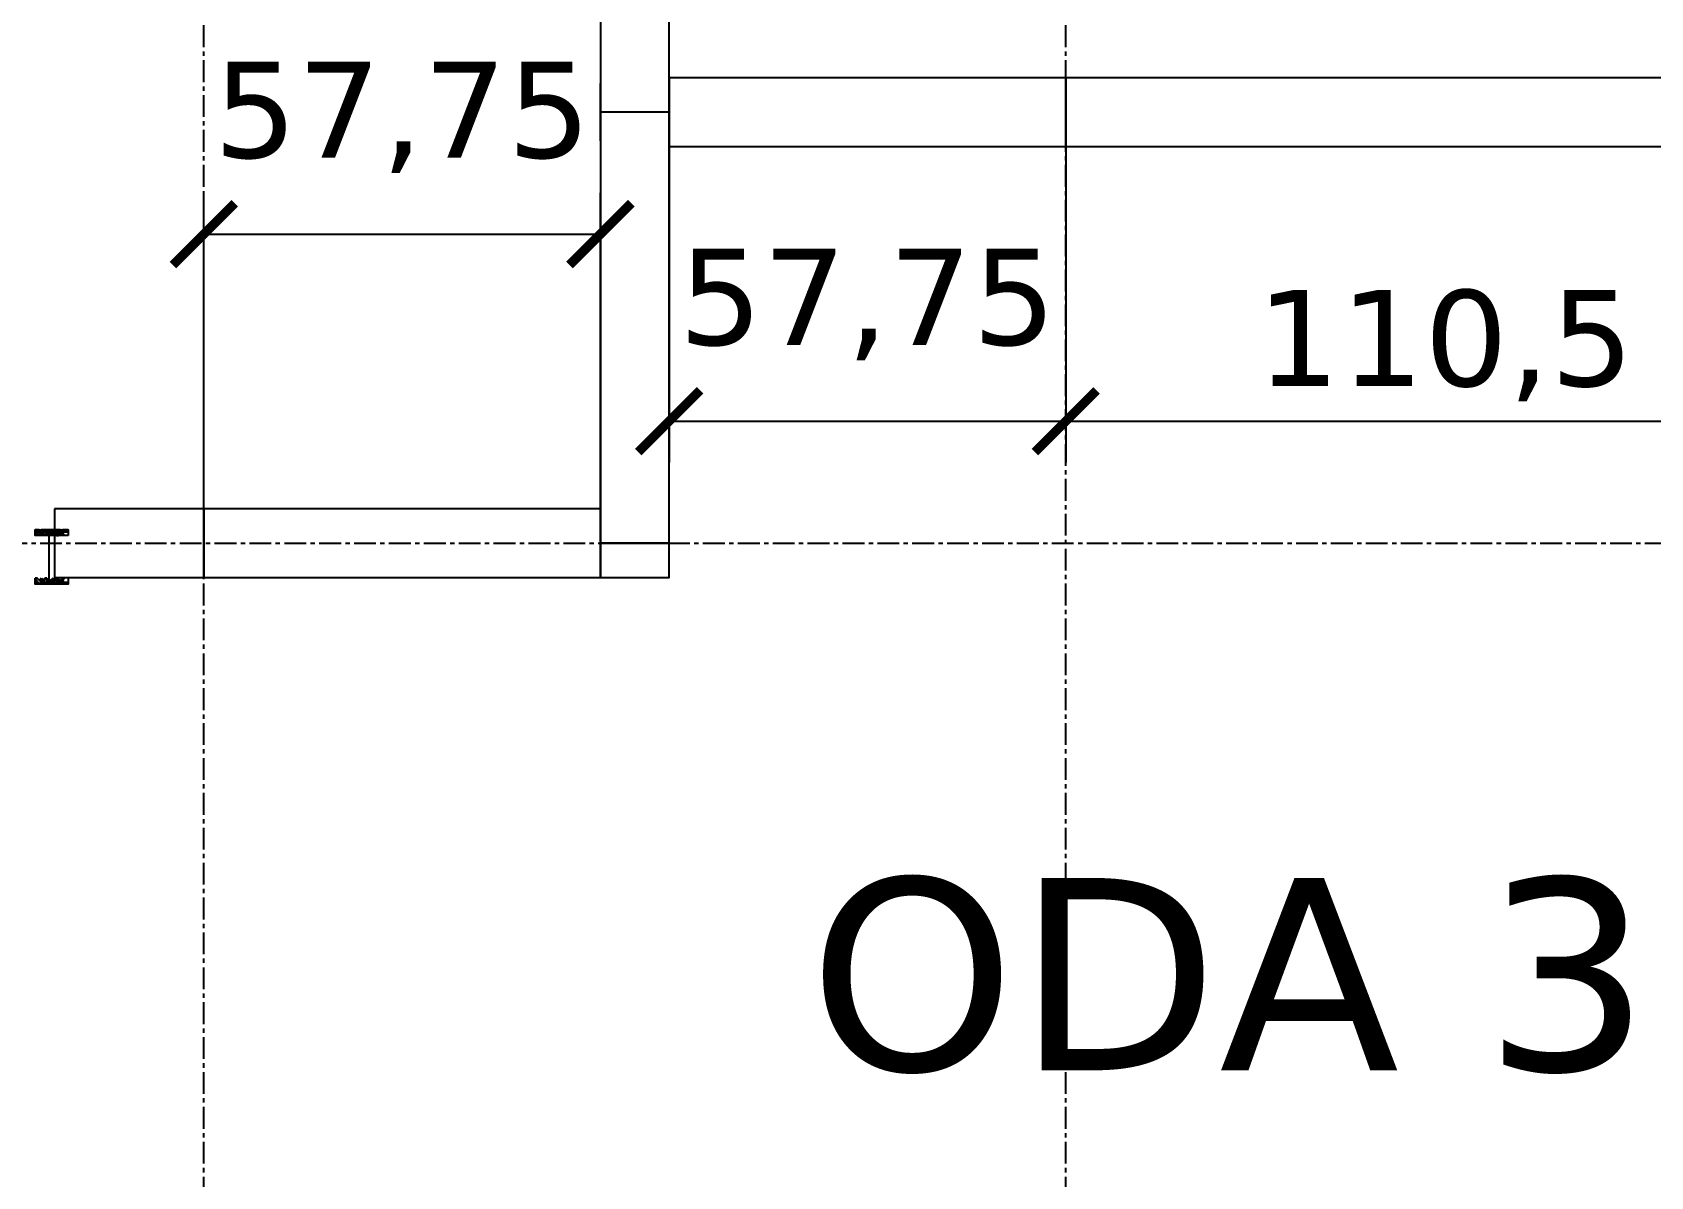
# Model space of a CAD drawing. Header units: centimetres. Extents: x -135 to 4099, y -1176 to 1044.
# Drawn here: x 482 to 717.7, y 227.3 to 393.9 of the extents above; entities that cross this region are included whole.
import ezdxf
from ezdxf.enums import TextEntityAlignment as Align

# ---------------------------------------------------------------- set-up
doc = ezdxf.new("R2010")
doc.units = ezdxf.units.CM
doc.linetypes.add('CENTER', pattern=[5.08, 3.175, -0.635, 0.635, -0.635])
for name, color, linetype in [('AKS', 4, 'CENTER'), ('IC_DUVAR_100', 30, 'Continuous'), ('IC_KAPILAR', 7, 'Continuous'), ('IC_KOSE_PROFIL_100', 8, 'Continuous'), ('IC_UCLU_H_100', 3, 'Continuous'), ('ODA_ADLARI', 7, 'Continuous'), ('OZEL_PANEL_OLCU_CM', 3, 'Continuous')]:
    doc.layers.add(name, color=color, linetype=linetype)
doc.styles.add('PORTMAN', font='DejaVuSans.ttf')
doc.dimstyles.new('PORTMAN', dxfattribs={"dimtxt": 14, "dimasz": 9, "dimexe": 6, "dimexo": 5, "dimgap": 4, "dimtad": 1, "dimtxsty": 'PORTMAN', "dimblk": 'ARCHTICK', "dimcen": 2.5, "dimazin": 3, "dimtfac": 0.5, "dimtmove": 2, "dimatfit": 3})

# ---------------------------------------------------------------- blocks, each defined once
blk = doc.blocks.new('BOM_I14_577p5_IC_DOLU')
blk.add_lwpolyline([(0, 0), (10, 0), (10, 57.75), (0, 57.75)], close=True)
blk = doc.blocks.new('BOM_I15_1105p0_IC_DOLU')
blk.add_lwpolyline([(0, 0), (10, 0), (10, 110.5), (0, 110.5)], close=True)
blk = doc.blocks.new('kaynak-ic-kapi')
at = {"color": 133, "linetype": 'Continuous', "lineweight": 25, "true_color": 0x6ec1dd}
for p, q in [((54247.47, 7919.88), (54248.32, 7919.88)), ((54248.6, 7919.88), (54248.04, 7919.03)), ((54248.32, 7919.88), (54248.32, 7919.59)), ((54249.16, 7919.03), (54248.6, 7919.88)), ((54248.6, 7919.88), (54248.6, 7919.59)), ((54248.6, 7919.88), (54248.88, 7919.88)), ((54249.16, 7919.88), (54248.88, 7919.59)), ((54248.88, 7919.88), (54249.45, 7919.03)), ((54249.16, 7919.88), (54249.16, 7919.88)), ((54250.01, 7919.88), (54249.45, 7919.03)), ((54250.01, 7919.88), (54249.73, 7919.59)), ((54250.57, 7919.03), (54250.01, 7919.88)), ((54250.01, 7919.88), (54250.01, 7919.88)), ((54250.01, 7919.88), (54250.01, 7919.59)), ((54250.01, 7919.88), (54250.29, 7919.88)), ((54250.29, 7919.88), (54250.86, 7919.03)), ((54250.57, 7919.88), (54250.57, 7919.88)), ((54250.57, 7919.88), (54250.57, 7919.59)), ((54251.7, 7919.88), (54251.14, 7919.03)), ((54251.42, 7919.88), (54251.42, 7919.88)), ((54251.42, 7919.88), (54251.42, 7919.59)), ((54251.7, 7919.88), (54251.42, 7919.59)), ((54252.27, 7919.03), (54251.7, 7919.88)), ((54251.7, 7919.88), (54252.27, 7919.88)), ((54251.7, 7919.88), (54251.98, 7919.88)), ((54251.98, 7919.88), (54251.98, 7919.88)), ((54251.98, 7919.88), (54251.98, 7919.59)), ((54251.98, 7919.88), (54252.27, 7919.03)), ((54248.32, 7919.59), (54247.47, 7919.59)), ((54248.32, 7919.31), (54248.04, 7919.59)), ((54248.32, 7919.31), (54248.6, 7919.31)), ((54248.32, 7919.03), (54248.6, 7919.31)), ((54248.6, 7919.59), (54248.88, 7919.03)), ((54249.73, 7919.59), (54248.88, 7919.59)), ((54249.16, 7919.03), (54248.88, 7919.03)), ((54249.16, 7919.03), (54249.73, 7919.59)), ((54249.16, 7919.03), (54249.45, 7919.03)), ((54249.73, 7919.31), (54249.73, 7919.59)), ((54249.73, 7919.31), (54250.01, 7919.31)), ((54249.73, 7919.03), (54250.01, 7919.31)), ((54250.01, 7919.59), (54250.29, 7919.03)), ((54250.29, 7912.83), (54250.29, 7919.03)), ((54251.42, 7919.59), (54250.57, 7919.59)), ((54250.57, 7919.03), (54250.57, 7919.03)), ((54250.57, 7919.03), (54250.86, 7919.03)), ((54250.86, 7919.03), (54251.14, 7919.59)), ((54251.42, 7919.31), (54251.14, 7919.59)), ((54251.42, 7919.59), (54251.98, 7919.03)), ((54251.42, 7919.31), (54251.7, 7919.31)), ((54251.42, 7919.03), (54251.7, 7919.31)), ((54252.27, 7919.59), (54251.98, 7919.59)), ((54251.98, 7919.03), (54251.98, 7919.03)), ((54251.98, 7919.03), (54252.27, 7919.03)), ((54252.27, 7919.03), (54252.27, 7919.03)), ((54248.6, 7911.98), (54248.04, 7912.83)), ((54248.32, 7912.83), (54248.6, 7912.26)), ((54249.16, 7912.83), (54248.6, 7911.98)), ((54248.6, 7912.26), (54248.88, 7912.83)), ((54249.16, 7912.83), (54248.88, 7912.83)), ((54248.88, 7911.98), (54249.45, 7912.83)), ((54249.16, 7912.83), (54249.45, 7912.83)), ((54249.16, 7912.83), (54249.73, 7912.26)), ((54250.01, 7911.98), (54249.45, 7912.83)), ((54249.73, 7912.83), (54250.01, 7912.26)), ((54250.57, 7912.83), (54250.01, 7911.98)), ((54250.01, 7912.26), (54250.29, 7912.83)), ((54250.29, 7911.98), (54250.86, 7912.83)), ((54250.57, 7912.83), (54250.57, 7912.83)), ((54250.57, 7912.83), (54250.86, 7912.83)), ((54250.86, 7912.83), (54251.14, 7912.26)), ((54251.7, 7911.98), (54251.14, 7912.83)), ((54251.42, 7912.26), (54251.98, 7912.83)), ((54251.42, 7912.83), (54251.7, 7912.26)), ((54252.27, 7912.83), (54251.7, 7911.98)), ((54251.98, 7912.83), (54251.98, 7912.83)), ((54251.98, 7912.83), (54252.27, 7912.83)), ((54251.98, 7911.98), (54252.27, 7912.83)), ((54252.27, 7912.83), (54252.27, 7912.83)), ((54248.32, 7912.26), (54247.47, 7912.26)), ((54247.47, 7911.98), (54248.32, 7911.98)), ((54248.32, 7912.26), (54248.04, 7912.26)), ((54248.32, 7912.26), (54248.32, 7911.98)), ((54248.32, 7912.26), (54248.6, 7912.26)), ((54249.16, 7911.98), (54248.88, 7912.26)), ((54249.73, 7912.26), (54248.88, 7912.26)), ((54249.16, 7911.98), (54249.16, 7911.98)), ((54250.01, 7911.98), (54249.73, 7912.26)), ((54249.73, 7912.26), (54249.73, 7912.26)), ((54249.73, 7912.26), (54250.01, 7912.26)), ((54250.01, 7911.98), (54250.01, 7912.26)), ((54250.01, 7911.98), (54250.01, 7911.98)), ((54250.01, 7911.98), (54250.29, 7911.98)), ((54250.57, 7911.98), (54250.57, 7912.26)), ((54251.42, 7912.26), (54250.57, 7912.26)), ((54250.57, 7911.98), (54250.57, 7911.98)), ((54251.42, 7912.26), (54251.14, 7912.26)), ((54251.42, 7911.98), (54251.42, 7912.26)), ((54251.7, 7911.98), (54251.42, 7912.26)), ((54251.42, 7912.26), (54251.7, 7912.26)), ((54251.42, 7911.98), (54251.42, 7911.98)), ((54251.7, 7911.98), (54252.27, 7911.98)), ((54251.7, 7911.98), (54251.98, 7911.98)), ((54251.98, 7911.98), (54251.98, 7912.26)), ((54252.27, 7912.26), (54251.98, 7912.26)), ((54251.98, 7911.98), (54251.98, 7911.98))]:
    blk.add_line(p, q, dxfattribs=at)
for points in [[(54247.47, 7919.03), (54247.47, 7919.88), (54252.27, 7919.88), (54252.27, 7919.03)], [(54248.6, 7919.88), (54250.01, 7919.88), (54251.42, 7919.88)], [(54248.6, 7912.26), (54248.6, 7911.98), (54248.88, 7911.98)], [(54248.6, 7911.98), (54250.01, 7911.98), (54251.42, 7911.98)]]:
    blk.add_lwpolyline(points, dxfattribs=at)
blk.add_lwpolyline([(54247.47, 7912.83), (54252.27, 7912.83), (54252.27, 7911.98), (54247.47, 7911.98)], close=True, dxfattribs=at)
blk = doc.blocks.new('BOM_K01_IC_KAPI_ACIKLIK820')
at = {"layer": 'IC_KAPILAR'}
blk.add_blockref('kaynak-ic-kapi', (0, 0), dxfattribs=at)
blk = doc.blocks.new('BOM_I16_1255p0_IC_K01_SAG_ALT')
blk.add_lwpolyline([(0, 103.75), (10, 103.75), (10, 125.5), (0, 125.5)], close=True)
at = {"layer": 'IC_KAPILAR', "rotation": 270}
blk.add_blockref('BOM_K01_IC_KAPI_ACIKLIK820', (-7908.93, 54353.219), dxfattribs=at)
blk = doc.blocks.new('BOM_I13_1255p0_IC_DOLU')
blk.add_lwpolyline([(0, 0), (10, 0), (10, 125.5), (0, 125.5)], close=True)
blk = doc.blocks.new('BOM_B02_IC_KOSE_100x50')
blk.add_lwpolyline([(0, 0), (10, 0), (10, 5), (0, 5)], close=True)
blk = doc.blocks.new('BOM_B05_UCLU_H_100')
for p, q in [((9.17, 5), (5, 5)), ((5, 5), (5, -5)), ((-5, -4.17), (-5, 4.17)), ((5, -4.17), (5, 4.17)), ((5, 0), (-5, 0)), ((-5, 0), (-5, -4.17)), ((5, -4.17), (5, 0)), ((5, -5), (9.17, -5))]:
    blk.add_line(p, q)
blk = doc.blocks.new('_ARCHTICK')
at = {"color": 0, "linetype": 'BYBLOCK', "const_width": 0.15}
blk.add_lwpolyline([(-0.5, -0.5), (0.5, 0.5)], dxfattribs=at)

msp = doc.modelspace()

# ---------------------------------------------------------------- linework, layer by layer
at = {"layer": 'AKS'}
for p, q in [((507, -35), (507, 747)), ((632.5, -35), (632.5, 747)), ((-35, 319.5), (788, 319.5))]:
    msp.add_line(p, q, dxfattribs=at)

# ---------------------------------------------------------------- block references
at = {"layer": 'IC_DUVAR_100'}
msp.add_blockref('BOM_I13_1255p0_IC_DOLU', (564.75, 319.5), dxfattribs=at)
at = {"layer": 'IC_DUVAR_100', "rotation": 270}
for name, p in [('BOM_I14_577p5_IC_DOLU', (574.75, 387.25)), ('BOM_I15_1105p0_IC_DOLU', (632.5, 387.25)), ('BOM_I16_1255p0_IC_K01_SAG_ALT', (381.5, 324.5)), ('BOM_I14_577p5_IC_DOLU', (507, 324.5))]:
    msp.add_blockref(name, p, dxfattribs=at)
at = {"layer": 'IC_KOSE_PROFIL_100'}
msp.add_blockref('BOM_B02_IC_KOSE_100x50', (564.75, 314.5), dxfattribs=at)
at = {"layer": 'IC_UCLU_H_100'}
msp.add_blockref('BOM_B05_UCLU_H_100', (569.75, 382.25), dxfattribs=at)

# ---------------------------------------------------------------- texts
at = {"layer": 'ODA_ADLARI', "style": 'PORTMAN'}
msp.add_text('ODA 3', height=28, dxfattribs=at).set_placement((656.375, 256.75), align=Align.MIDDLE_CENTER)

# ---------------------------------------------------------------- dimensions: what is measured, and where the dimension line sits
at = {"layer": 'OZEL_PANEL_OLCU_CM'}
for base, p1, p2 in [((507, 364.5), (507, 314.5), (564.75, 314.5)), ((574.75, 337.25), (574.75, 387.25), (632.5, 387.25)), ((632.5, 337.25), (632.5, 387.25), (743, 387.25))]:
    msp.add_linear_dim(base=base, p1=p1, p2=p2, dimstyle='PORTMAN', override={"dimtxt": 14, "dimasz": 9, "dimexe": 6, "dimexo": 5, "dimdec": 2, "dimzin": 8, "dimdsep": 44}, dxfattribs=at).render()

doc.saveas('drawing.dxf')
